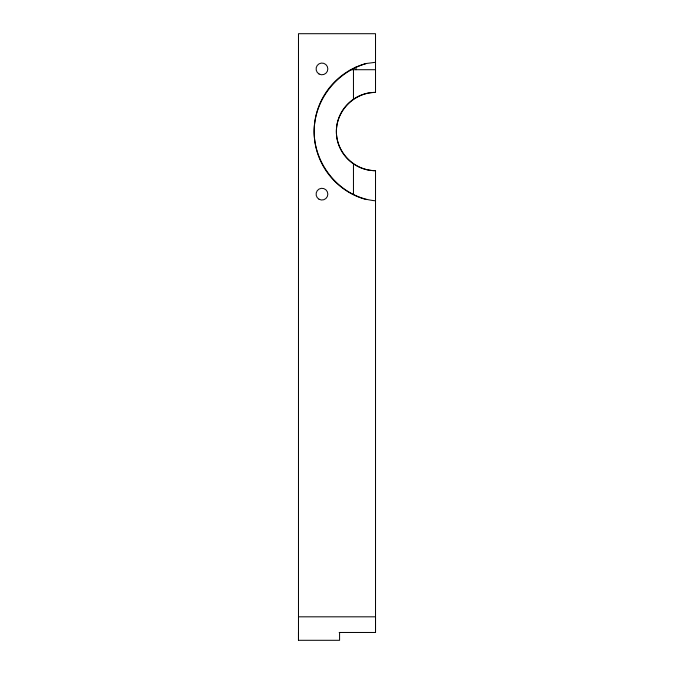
<?xml version="1.0" encoding="UTF-8"?>
<svg xmlns="http://www.w3.org/2000/svg" width="674" height="674" viewBox="0 0 674 674"><rect width="100%" height="100%" fill="white"/><g stroke="black" fill="none" stroke-linecap="round" stroke-linejoin="round"><path stroke-width="1.01" d="M339.578 632.473L339.578 640.3L298.481 640.3L298.481 632.473M366.302 63.499C336.461 72 314.194 100.241 314.135 131.54C314.168 165.501 341.229 197.794 375.519 200.793M375.519 62.286L366.344 63.499A70.441 70.441 0 0 0 366.344 199.58M298.481 640.3L298.481 33.7L375.519 33.7L375.519 92.405C354.575 92.271 336.25 110.595 336.385 131.54C336.25 152.484 354.575 170.808 375.519 170.674L375.519 632.473L339.174 632.473M350.312 69.708L375.519 69.708M298.481 616.82L375.511 616.82L375.519 632.473M356.041 66.92L356.041 69.708M353.462 69.708L353.462 99.558M353.462 163.521L353.462 193.935M375.519 170.674A39.134 39.134 0 0 1 336.385 131.54A39.134 39.134 0 0 1 375.519 92.405M319.029 74.005A5.872 5.872 0 0 0 327.834 68.925A5.872 5.872 0 0 0 319.029 63.836A5.872 5.872 0 0 0 319.029 74.005M319.029 199.243A5.872 5.872 0 0 0 327.834 194.154A5.872 5.872 0 0 0 319.029 189.074A5.872 5.872 0 0 0 319.029 199.243"/></g></svg>
